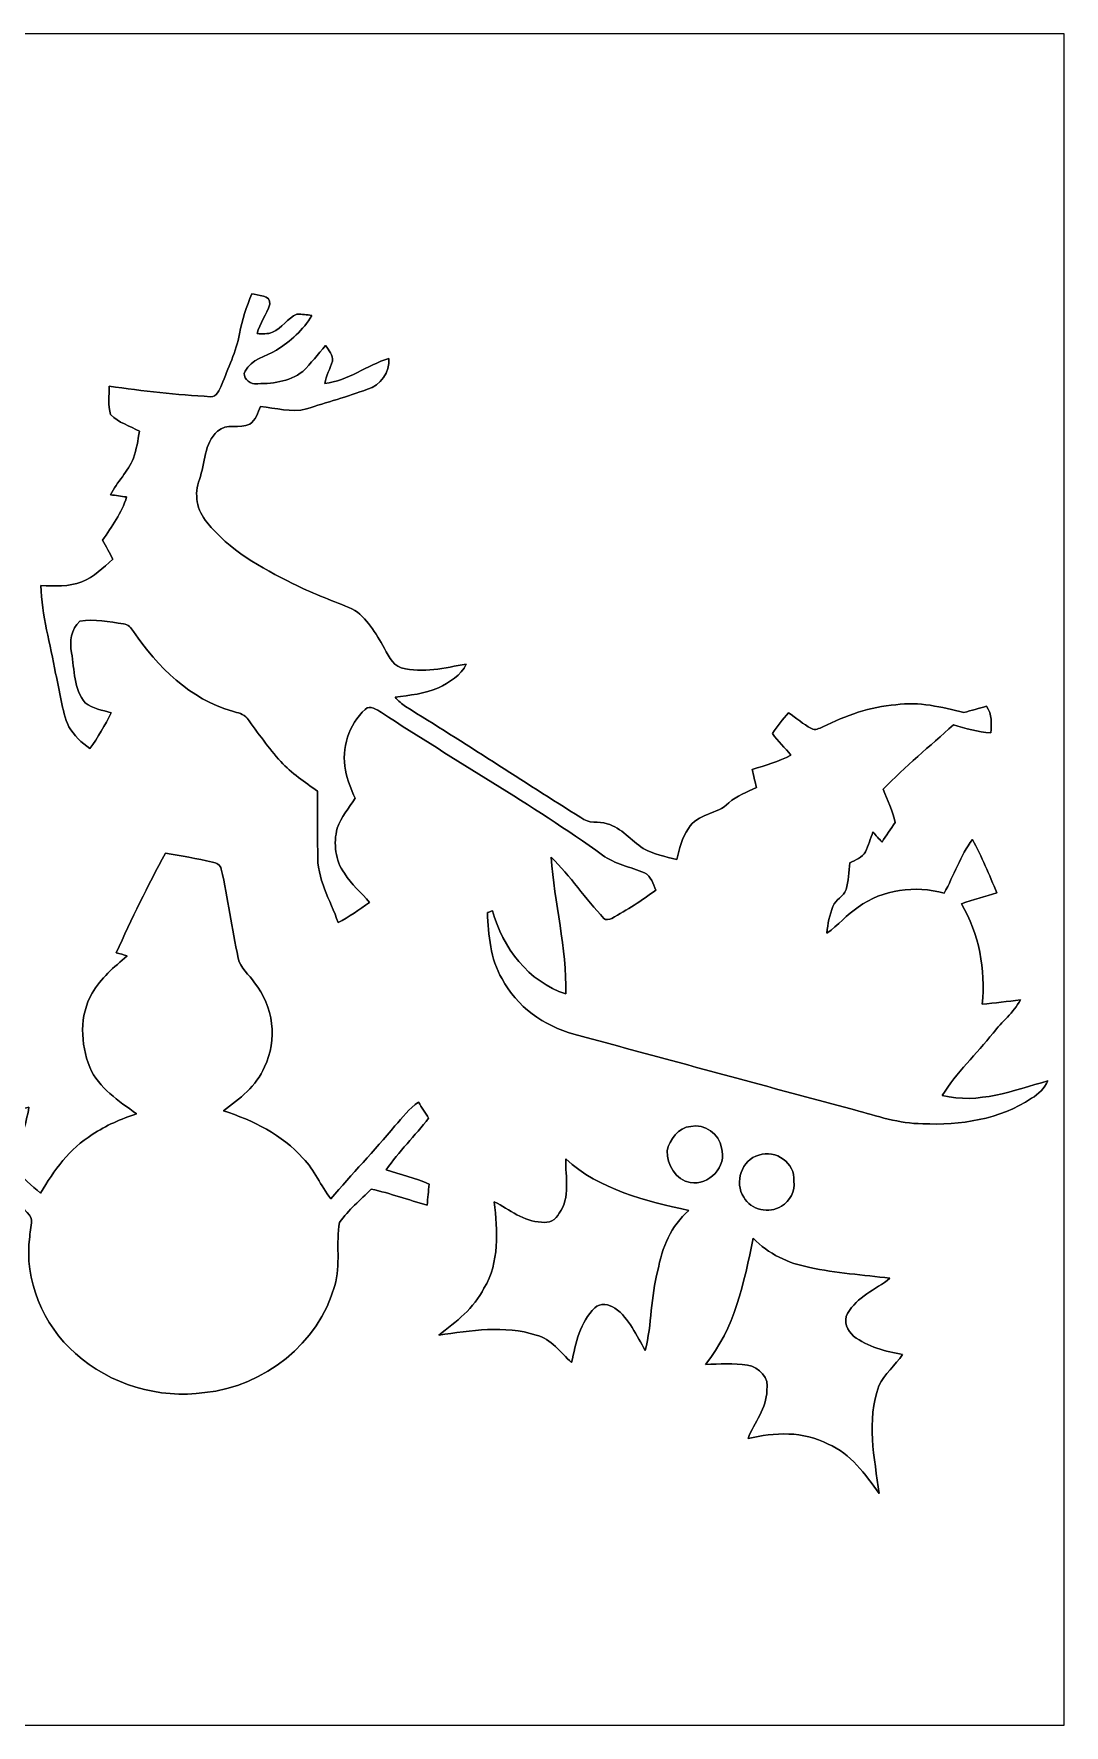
# Model space of a CAD drawing. Header units: centimetres. Extents: x -16.8 to 16.8, y -16.7 to 16.7.
# Drawn here: x -3.53 to 16.77, y -16.67 to 16.67 of the extents above; entities that cross this region are included whole.
import ezdxf

# ---------------------------------------------------------------- set-up
doc = ezdxf.new("R2010")
doc.units = ezdxf.units.CM
doc.header["$MEASUREMENT"] = 0
doc.layers.add('Layer 1', color=7, linetype='Continuous')

msp = doc.modelspace()

# ---------------------------------------------------------------- linework, layer by layer
at = {"layer": 'Layer 1', "color": 7}
for points, knots in [([(-16.77458, 16.66875), (-16.77458, 16.66875), (16.77458, 16.66875), (16.77458, 16.66875), (16.77458, 16.66875), (16.77458, 16.66875), (16.77458, -16.66875), (16.77458, -16.66875), (16.77458, -16.66875), (16.77458, -16.66875), (-16.77458, -16.66875), (-16.77458, -16.66875), (-16.77458, -16.66875), (-16.77458, -16.66875), (-16.77458, 16.66875), (-16.77458, 16.66875), (-16.77458, 16.66875), (-16.77458, 16.66875), (-16.77458, 16.66875), (-16.77458, 16.66875)], [0, 0, 0, 0, 0.16666667, 0.16666667, 0.16666667, 0.16666667, 0.33333333, 0.33333333, 0.33333333, 0.33333333, 0.5, 0.5, 0.5, 0.5, 0.66666667, 0.66666667, 0.66666667, 0.66666667, 1, 1, 1, 1]), ([(0.76694, 11.54642), (0.66181, 11.29171), (0.57221, 11.02995), (0.52493, 10.75761), (0.52493, 10.75761), (0.45826, 10.40412), (0.29669, 10.07957), (0.16969, 9.74584), (0.16969, 9.74584), (0.12559, 9.64988), (0.07796, 9.51018), (-0.0508, 9.51583), (-0.0508, 9.51583), (-0.71826, 9.55499), (-1.3843, 9.62378), (-2.04541, 9.72608), (-2.04541, 9.72608), (-2.04258, 9.54017), (-2.07786, 9.34473), (-2.01754, 9.16587), (-2.01754, 9.16587), (-1.86161, 9.00254), (-1.64077, 8.93868), (-1.44639, 8.83602), (-1.44639, 8.83602), (-1.48131, 8.65822), (-1.50495, 8.47584), (-1.56633, 8.30439), (-1.56633, 8.30439), (-1.67781, 8.04016), (-1.88877, 7.8359), (-2.02071, 7.58366), (-2.02071, 7.58366), (-1.91453, 7.5692), (-1.80834, 7.55474), (-1.70145, 7.53992), (-1.70145, 7.53992), (-1.79634, 7.22454), (-1.99637, 6.95784), (-2.17558, 6.6869), (-2.17558, 6.6869), (-2.10467, 6.56343), (-2.03553, 6.43996), (-1.97309, 6.31155), (-1.97309, 6.31155), (-2.16535, 6.14821), (-2.34668, 5.9563), (-2.58763, 5.86634), (-2.58763, 5.86634), (-2.84233, 5.76651), (-3.12385, 5.78414), (-3.39161, 5.79614), (-3.39161, 5.79614), (-3.37785, 5.20665), (-3.20358, 4.63797), (-3.10092, 4.06083), (-3.10092, 4.06083), (-3.02084, 3.70946), (-2.98238, 3.34539), (-2.84374, 3.0099), (-2.84374, 3.0099), (-2.73226, 2.84445), (-2.59362, 2.6924), (-2.42641, 2.58128), (-2.42641, 2.58128), (-2.25954, 2.79788), (-2.13184, 3.04271), (-2.00448, 3.28401), (-2.00448, 3.28401), (-2.1777, 3.34116), (-2.37243, 3.36127), (-2.51672, 3.48051), (-2.51672, 3.48051), (-2.74567, 3.75532), (-2.72944, 4.13561), (-2.78694, 4.46899), (-2.78694, 4.46899), (-2.83034, 4.6923), (-2.79718, 4.93077), (-2.62079, 5.09023), (-2.62079, 5.09023), (-2.33609, 5.14385), (-2.04399, 5.07824), (-1.76071, 5.03837), (-1.76071, 5.03837), (-1.67181, 5.03096), (-1.61466, 4.95723), (-1.56633, 4.89021), (-1.56633, 4.89021), (-1.09538, 4.19029), (-0.44556, 3.54965), (0.38629, 3.31682), (0.38629, 3.31682), (0.48154, 3.28295), (0.60607, 3.26884), (0.67169, 3.17923), (0.67169, 3.17923), (0.88935, 2.89137), (1.09185, 2.59045), (1.33597, 2.32304), (1.33597, 2.32304), (1.54658, 2.09338), (1.80728, 1.92017), (2.06199, 1.74343), (2.06199, 1.74343), (2.0634, 1.33244), (2.05423, 0.92146), (2.06587, 0.51047), (2.06587, 0.51047), (2.04047, 0.02046), (2.31422, -0.40323), (2.46733, -0.85019), (2.46733, -0.85019), (2.68429, -0.73836), (2.87902, -0.58914), (3.08328, -0.45649), (3.08328, -0.45649), (2.93053, -0.25365), (2.71921, -0.10054), (2.5908, 0.12171), (2.5908, 0.12171), (2.40489, 0.3743), (2.37419, 0.71049), (2.44722, 1.0093), (2.44722, 1.0093), (2.53083, 1.22626), (2.673, 1.41323), (2.80247, 1.60443), (2.80247, 1.60443), (2.72133, 1.78118), (2.64231, 1.96074), (2.60985, 2.15406), (2.60985, 2.15406), (2.52659, 2.58763), (2.67864, 3.04976), (2.99649, 3.35386), (2.99649, 3.35386), (3.09986, 3.45299), (3.22721, 3.34292), (3.32423, 3.29071), (3.32423, 3.29071), (4.76497, 2.33892), (6.27486, 1.49154), (7.67644, 0.48119), (7.67644, 0.48119), (7.92304, 0.3048), (8.22748, 0.24377), (8.50477, 0.133), (8.50477, 0.133), (8.63424, 0.06421), (8.67657, -0.08502), (8.72949, -0.21026), (8.72949, -0.21026), (8.44973, -0.41204), (8.16328, -0.60537), (7.85777, -0.76694), (7.85777, -0.76694), (7.81121, -0.78952), (7.74312, -0.80821), (7.70255, -0.76553), (7.70255, -0.76553), (7.33531, -0.38276), (7.04744, 0.07197), (6.66362, 0.4385), (6.66362, 0.4385), (6.73206, -0.46179), (6.97018, -1.34832), (6.9536, -2.25496), (6.9536, -2.25496), (6.21947, -2.01471), (5.70371, -1.34585), (5.50968, -0.61595), (5.50968, -0.61595), (5.47546, -0.62794), (5.44195, -0.64029), (5.40844, -0.65264), (5.40844, -0.65264), (5.43313, -1.09538), (5.45994, -1.56916), (5.69842, -1.95756), (5.69842, -1.95756), (5.98276, -2.50296), (6.52357, -2.88784), (7.11024, -3.048), (7.11024, -3.048), (8.95491, -3.54471), (10.79747, -4.04777), (12.6425, -4.54272), (12.6425, -4.54272), (13.08347, -4.66055), (13.52444, -4.81365), (13.98693, -4.81401), (13.98693, -4.81401), (14.72636, -4.84893), (15.50529, -4.7311), (16.13076, -4.31271), (16.13076, -4.31271), (16.26905, -4.23228), (16.38512, -4.11586), (16.4532, -3.96981), (16.4532, -3.96981), (15.7801, -4.15466), (15.07843, -4.43689), (14.37322, -4.25556), (14.37322, -4.25556), (14.65333, -3.80612), (15.04139, -3.43641), (15.37511, -3.02754), (15.37511, -3.02754), (15.54727, -2.80494), (15.77587, -2.62431), (15.91134, -2.37419), (15.91134, -2.37419), (15.65945, -2.40065), (15.41039, -2.43734), (15.15886, -2.45851), (15.15886, -2.45851), (15.23047, -1.77306), (15.09748, -1.07456), (14.74893, -0.47766), (14.74893, -0.47766), (14.97894, -0.39441), (15.21531, -0.33126), (15.45026, -0.26282), (15.45026, -0.26282), (15.29397, 0.08961), (15.15392, 0.45191), (14.96483, 0.78846), (14.96483, 0.78846), (14.72636, 0.46778), (14.60182, 0.07867), (14.40956, -0.26952), (14.40956, -0.26952), (13.84124, -0.11183), (13.19671, -0.19121), (12.71729, -0.5461), (12.71729, -0.5461), (12.4908, -0.69074), (12.32217, -0.90558), (12.09922, -1.05481), (12.09922, -1.05481), (12.11227, -0.87524), (12.15496, -0.69885), (12.21493, -0.52952), (12.21493, -0.52952), (12.26891, -0.39546), (12.43259, -0.34078), (12.47528, -0.20003), (12.47528, -0.20003), (12.52749, -0.02963), (12.52537, 0.15169), (12.55183, 0.32667), (12.55183, 0.32667), (12.65908, 0.38876), (12.79666, 0.42792), (12.85663, 0.54645), (12.85663, 0.54645), (12.92119, 0.67028), (12.95471, 0.80716), (13.00656, 0.93663), (13.00656, 0.93663), (13.06407, 0.86854), (13.12192, 0.80081), (13.18507, 0.73731), (13.18507, 0.73731), (13.27009, 0.86607), (13.35405, 0.99554), (13.44154, 1.12289), (13.44154, 1.12289), (13.39286, 1.35114), (13.29937, 1.56528), (13.20624, 1.77835), (13.20624, 1.77835), (13.64509, 2.22497), (14.12522, 2.62855), (14.59089, 3.04694), (14.59089, 3.04694), (14.83219, 2.97815), (15.07419, 2.90618), (15.32608, 2.88784), (15.32608, 2.88784), (15.34795, 3.06881), (15.35501, 3.26143), (15.24353, 3.4163), (15.24353, 3.4163), (15.09571, 3.37114), (14.94755, 3.33022), (14.79867, 3.29318), (14.79867, 3.29318), (14.36052, 3.39266), (13.91109, 3.51861), (13.45812, 3.44205), (13.45812, 3.44205), (12.95259, 3.40501), (12.46928, 3.23356), (12.01879, 3.00884), (12.01879, 3.00884), (11.94894, 2.97886), (11.86674, 2.93123), (11.7923, 2.97427), (11.7923, 2.97427), (11.63002, 3.0607), (11.49279, 3.18629), (11.34075, 3.28824), (11.34075, 3.28824), (11.23209, 3.15489), (11.11285, 3.02719), (11.02924, 2.87584), (11.02924, 2.87584), (11.12802, 2.71745), (11.27478, 2.59715), (11.39084, 2.45145), (11.39084, 2.45145), (11.1506, 2.32304), (10.88707, 2.24896), (10.62849, 2.16853), (10.62849, 2.16853), (10.65283, 2.04999), (10.68317, 1.93075), (10.71139, 1.81257), (10.71139, 1.81257), (10.52724, 1.71626), (10.31875, 1.6577), (10.166, 1.50989), (10.166, 1.50989), (9.93881, 1.27741), (9.54299, 1.30528), (9.36872, 1.00401), (9.36872, 1.00401), (9.2329, 0.82656), (9.19797, 0.60149), (9.14259, 0.39123), (9.14259, 0.39123), (8.91681, 0.45014), (8.68398, 0.49883), (8.47901, 0.61313), (8.47901, 0.61313), (8.23736, 0.76694), (8.05462, 1.01671), (7.77099, 1.0982), (7.77099, 1.0982), (7.59989, 1.15358), (7.40022, 1.0922), (7.25205, 1.21955), (7.25205, 1.21955), (6.09529, 1.94204), (4.95759, 2.69487), (3.79554, 3.40889), (3.79554, 3.40889), (3.71757, 3.45934), (3.6516, 3.5246), (3.58846, 3.59128), (3.58846, 3.59128), (3.87597, 3.63185), (4.17195, 3.66113), (4.44182, 3.77507), (4.44182, 3.77507), (4.65173, 3.89008), (4.89409, 4.01249), (4.99145, 4.24674), (4.99145, 4.24674), (4.57024, 4.17371), (4.13526, 4.05589), (3.71122, 4.17336), (3.71122, 4.17336), (3.51402, 4.23827), (3.44382, 4.45629), (3.34433, 4.61539), (3.34433, 4.61539), (3.17218, 4.89903), (3.00037, 5.22499), (2.67864, 5.36152), (2.67864, 5.36152), (2.30611, 5.51356), (1.92581, 5.64938), (1.56916, 5.83671), (1.56916, 5.83671), (0.94897, 6.14151), (0.31821, 6.49252), (-0.11889, 7.04144), (-0.11889, 7.04144), (-0.31785, 7.27146), (-0.37677, 7.6013), (-0.26776, 7.88529), (-0.26776, 7.88529), (-0.15593, 8.20279), (-0.17921, 8.5979), (0.09102, 8.83567), (0.09102, 8.83567), (0.26317, 9.00465), (0.52599, 8.8713), (0.72496, 8.97749), (0.72496, 8.97749), (0.84561, 9.05192), (0.88053, 9.20397), (0.93733, 9.32321), (0.93733, 9.32321), (1.23649, 9.29746), (1.5427, 9.19445), (1.8415, 9.27594), (1.8415, 9.27594), (2.24226, 9.40329), (2.64724, 9.51865), (3.04306, 9.66152), (3.04306, 9.66152), (3.30024, 9.73984), (3.48862, 10.00054), (3.46675, 10.27077), (3.46675, 10.27077), (3.03177, 10.13813), (2.66453, 9.82839), (2.20239, 9.77582), (2.20239, 9.77582), (2.23097, 9.93069), (2.30928, 10.06969), (2.3555, 10.21891), (2.3555, 10.21891), (2.36573, 10.33674), (2.28106, 10.4327), (2.21932, 10.52407), (2.21932, 10.52407), (2.06728, 10.35544), (1.93216, 10.17199), (1.76812, 10.01501), (1.76812, 10.01501), (1.50601, 9.80052), (1.14547, 9.77159), (0.82056, 9.77194), (0.82056, 9.77194), (0.70097, 9.77724), (0.57185, 9.89789), (0.63147, 10.02242), (0.63147, 10.02242), (0.75918, 10.25137), (1.03752, 10.31028), (1.24848, 10.4327), (1.24848, 10.4327), (1.52329, 10.60979), (1.78153, 10.82993), (1.94733, 11.11603), (1.94733, 11.11603), (1.85138, 11.13226), (1.75154, 11.14284), (1.65523, 11.14354), (1.65523, 11.14354), (1.46756, 11.06699), (1.35996, 10.86979), (1.1751, 10.78618), (1.1751, 10.78618), (1.07915, 10.74455), (0.97226, 10.75796), (0.87101, 10.75902), (0.87101, 10.75902), (0.92004, 10.9661), (1.05833, 11.13649), (1.11972, 11.33757), (1.11972, 11.33757), (1.14794, 11.52525), (0.87418, 11.51008), (0.76694, 11.54642), (0.76694, 11.54642), (0.76694, 11.54642), (0.76694, 11.54642), (0.76694, 11.54642)], [0, 0, 0, 0, 0.00854701, 0.00854701, 0.00854701, 0.00854701, 0.01709402, 0.01709402, 0.01709402, 0.01709402, 0.02564103, 0.02564103, 0.02564103, 0.02564103, 0.03418803, 0.03418803, 0.03418803, 0.03418803, 0.04273504, 0.04273504, 0.04273504, 0.04273504, 0.05128205, 0.05128205, 0.05128205, 0.05128205, 0.05982906, 0.05982906, 0.05982906, 0.05982906, 0.06837607, 0.06837607, 0.06837607, 0.06837607, 0.07692308, 0.07692308, 0.07692308, 0.07692308, 0.08547009, 0.08547009, 0.08547009, 0.08547009, 0.09401709, 0.09401709, 0.09401709, 0.09401709, 0.1025641, 0.1025641, 0.1025641, 0.1025641, 0.11111111, 0.11111111, 0.11111111, 0.11111111, 0.11965812, 0.11965812, 0.11965812, 0.11965812, 0.12820513, 0.12820513, 0.12820513, 0.12820513, 0.13675214, 0.13675214, 0.13675214, 0.13675214, 0.14529915, 0.14529915, 0.14529915, 0.14529915, 0.15384615, 0.15384615, 0.15384615, 0.15384615, 0.16239316, 0.16239316, 0.16239316, 0.16239316, 0.17094017, 0.17094017, 0.17094017, 0.17094017, 0.17948718, 0.17948718, 0.17948718, 0.17948718, 0.18803419, 0.18803419, 0.18803419, 0.18803419, 0.1965812, 0.1965812, 0.1965812, 0.1965812, 0.20512821, 0.20512821, 0.20512821, 0.20512821, 0.21367521, 0.21367521, 0.21367521, 0.21367521, 0.22222222, 0.22222222, 0.22222222, 0.22222222, 0.23076923, 0.23076923, 0.23076923, 0.23076923, 0.23931624, 0.23931624, 0.23931624, 0.23931624, 0.24786325, 0.24786325, 0.24786325, 0.24786325, 0.25641026, 0.25641026, 0.25641026, 0.25641026, 0.26495726, 0.26495726, 0.26495726, 0.26495726, 0.27350427, 0.27350427, 0.27350427, 0.27350427, 0.28205128, 0.28205128, 0.28205128, 0.28205128, 0.29059829, 0.29059829, 0.29059829, 0.29059829, 0.2991453, 0.2991453, 0.2991453, 0.2991453, 0.30769231, 0.30769231, 0.30769231, 0.30769231, 0.31623932, 0.31623932, 0.31623932, 0.31623932, 0.32478632, 0.32478632, 0.32478632, 0.32478632, 0.33333333, 0.33333333, 0.33333333, 0.33333333, 0.34188034, 0.34188034, 0.34188034, 0.34188034, 0.35042735, 0.35042735, 0.35042735, 0.35042735, 0.35897436, 0.35897436, 0.35897436, 0.35897436, 0.36752137, 0.36752137, 0.36752137, 0.36752137, 0.37606838, 0.37606838, 0.37606838, 0.37606838, 0.38461538, 0.38461538, 0.38461538, 0.38461538, 0.39316239, 0.39316239, 0.39316239, 0.39316239, 0.4017094, 0.4017094, 0.4017094, 0.4017094, 0.41025641, 0.41025641, 0.41025641, 0.41025641, 0.41880342, 0.41880342, 0.41880342, 0.41880342, 0.42735043, 0.42735043, 0.42735043, 0.42735043, 0.43589744, 0.43589744, 0.43589744, 0.43589744, 0.44444444, 0.44444444, 0.44444444, 0.44444444, 0.45299145, 0.45299145, 0.45299145, 0.45299145, 0.46153846, 0.46153846, 0.46153846, 0.46153846, 0.47008547, 0.47008547, 0.47008547, 0.47008547, 0.47863248, 0.47863248, 0.47863248, 0.47863248, 0.48717949, 0.48717949, 0.48717949, 0.48717949, 0.4957265, 0.4957265, 0.4957265, 0.4957265, 0.5042735, 0.5042735, 0.5042735, 0.5042735, 0.51282051, 0.51282051, 0.51282051, 0.51282051, 0.52136752, 0.52136752, 0.52136752, 0.52136752, 0.52991453, 0.52991453, 0.52991453, 0.52991453, 0.53846154, 0.53846154, 0.53846154, 0.53846154, 0.54700855, 0.54700855, 0.54700855, 0.54700855, 0.55555556, 0.55555556, 0.55555556, 0.55555556, 0.56410256, 0.56410256, 0.56410256, 0.56410256, 0.57264957, 0.57264957, 0.57264957, 0.57264957, 0.58119658, 0.58119658, 0.58119658, 0.58119658, 0.58974359, 0.58974359, 0.58974359, 0.58974359, 0.5982906, 0.5982906, 0.5982906, 0.5982906, 0.60683761, 0.60683761, 0.60683761, 0.60683761, 0.61538462, 0.61538462, 0.61538462, 0.61538462, 0.62393162, 0.62393162, 0.62393162, 0.62393162, 0.63247863, 0.63247863, 0.63247863, 0.63247863, 0.64102564, 0.64102564, 0.64102564, 0.64102564, 0.64957265, 0.64957265, 0.64957265, 0.64957265, 0.65811966, 0.65811966, 0.65811966, 0.65811966, 0.66666667, 0.66666667, 0.66666667, 0.66666667, 0.67521368, 0.67521368, 0.67521368, 0.67521368, 0.68376068, 0.68376068, 0.68376068, 0.68376068, 0.69230769, 0.69230769, 0.69230769, 0.69230769, 0.7008547, 0.7008547, 0.7008547, 0.7008547, 0.70940171, 0.70940171, 0.70940171, 0.70940171, 0.71794872, 0.71794872, 0.71794872, 0.71794872, 0.72649573, 0.72649573, 0.72649573, 0.72649573, 0.73504274, 0.73504274, 0.73504274, 0.73504274, 0.74358974, 0.74358974, 0.74358974, 0.74358974, 0.75213675, 0.75213675, 0.75213675, 0.75213675, 0.76068376, 0.76068376, 0.76068376, 0.76068376, 0.76923077, 0.76923077, 0.76923077, 0.76923077, 0.77777778, 0.77777778, 0.77777778, 0.77777778, 0.78632479, 0.78632479, 0.78632479, 0.78632479, 0.79487179, 0.79487179, 0.79487179, 0.79487179, 0.8034188, 0.8034188, 0.8034188, 0.8034188, 0.81196581, 0.81196581, 0.81196581, 0.81196581, 0.82051282, 0.82051282, 0.82051282, 0.82051282, 0.82905983, 0.82905983, 0.82905983, 0.82905983, 0.83760684, 0.83760684, 0.83760684, 0.83760684, 0.84615385, 0.84615385, 0.84615385, 0.84615385, 0.85470085, 0.85470085, 0.85470085, 0.85470085, 0.86324786, 0.86324786, 0.86324786, 0.86324786, 0.87179487, 0.87179487, 0.87179487, 0.87179487, 0.88034188, 0.88034188, 0.88034188, 0.88034188, 0.88888889, 0.88888889, 0.88888889, 0.88888889, 0.8974359, 0.8974359, 0.8974359, 0.8974359, 0.90598291, 0.90598291, 0.90598291, 0.90598291, 0.91452991, 0.91452991, 0.91452991, 0.91452991, 0.92307692, 0.92307692, 0.92307692, 0.92307692, 0.93162393, 0.93162393, 0.93162393, 0.93162393, 0.94017094, 0.94017094, 0.94017094, 0.94017094, 0.94871795, 0.94871795, 0.94871795, 0.94871795, 0.95726496, 0.95726496, 0.95726496, 0.95726496, 0.96581197, 0.96581197, 0.96581197, 0.96581197, 0.97435897, 0.97435897, 0.97435897, 0.97435897, 0.98290598, 0.98290598, 0.98290598, 0.98290598, 1, 1, 1, 1]), ([(-0.93804, 0.51964), (-1.28446, -0.12171), (-1.60655, -0.77893), (-1.90535, -1.44392), (-1.90535, -1.44392), (-1.8348, -1.46403), (-1.76389, -1.48484), (-1.69369, -1.50707), (-1.69369, -1.50707), (-1.94522, -1.72826), (-2.21721, -1.94098), (-2.37949, -2.2419), (-2.37949, -2.2419), (-2.63843, -2.68111), (-2.61056, -3.23638), (-2.42923, -3.69888), (-2.42923, -3.69888), (-2.24755, -4.11621), (-1.8609, -4.36492), (-1.5053, -4.61716), (-1.5053, -4.61716), (-1.81116, -4.72228), (-2.11279, -4.84364), (-2.38054, -5.0292), (-2.38054, -5.0292), (-2.8261, -5.3026), (-3.13866, -5.73511), (-3.39619, -6.17996), (-3.39619, -6.17996), (-3.58069, -6.03885), (-3.75356, -5.87904), (-3.89431, -5.69419), (-3.89431, -5.69419), (-3.93806, -5.64515), (-3.91019, -5.57777), (-3.90031, -5.52203), (-3.90031, -5.52203), (-3.80753, -5.17737), (-3.68653, -4.83905), (-3.62691, -4.48592), (-3.62691, -4.48592), (-3.74791, -4.5466), (-3.9818, -4.4256), (-4.05306, -4.5847), (-4.05306, -4.5847), (-4.16278, -4.83341), (-4.20441, -5.10611), (-4.29154, -5.36328), (-4.29154, -5.36328), (-4.63338, -5.08847), (-4.94136, -4.77555), (-5.28073, -4.49792), (-5.28073, -4.49792), (-5.38339, -4.56389), (-5.4864, -4.62844), (-5.588, -4.69583), (-5.588, -4.69583), (-5.4804, -4.85846), (-5.33506, -4.99004), (-5.19324, -5.12233), (-5.19324, -5.12233), (-4.77626, -5.50474), (-4.3628, -5.89068), (-3.95358, -6.28156), (-3.95358, -6.28156), (-3.82411, -6.4068), (-3.67594, -6.51969), (-3.5814, -6.67526), (-3.5814, -6.67526), (-3.55988, -6.79591), (-3.60856, -6.91833), (-3.60998, -7.03933), (-3.60998, -7.03933), (-3.72957, -7.89623), (-3.35174, -8.77711), (-2.71039, -9.34297), (-2.71039, -9.34297), (-2.02741, -9.95539), (-1.06574, -10.24361), (-0.15804, -10.11379), (-0.15804, -10.11379), (1.00259, -9.9889), (2.09091, -9.14647), (2.39818, -8.00347), (2.39818, -8.00347), (2.52448, -7.59777), (2.41476, -7.16668), (2.49555, -6.75852), (2.49555, -6.75852), (2.67123, -6.51298), (2.9023, -6.31119), (3.11997, -6.10306), (3.11997, -6.10306), (3.49356, -6.1849), (3.85269, -6.31719), (4.22099, -6.41914), (4.22099, -6.41914), (4.23369, -6.28086), (4.24639, -6.14292), (4.25944, -6.00534), (4.25944, -6.00534), (3.98709, -5.88257), (3.69323, -5.81942), (3.41136, -5.72382), (3.41136, -5.72382), (3.66642, -5.36434), (3.97933, -5.04966), (4.25027, -4.70253), (4.25027, -4.70253), (4.18324, -4.59705), (4.1148, -4.49086), (4.04848, -4.38714), (4.04848, -4.38714), (3.86927, -4.51661), (3.73133, -4.69194), (3.58634, -4.85669), (3.58634, -4.85669), (3.17606, -5.34423), (2.73967, -5.80919), (2.32304, -6.29144), (2.32304, -6.29144), (2.11914, -6.0392), (2.00801, -5.72347), (1.772, -5.49522), (1.772, -5.49522), (1.36066, -5.02497), (0.7874, -4.75227), (0.20673, -4.55683), (0.20673, -4.55683), (0.52599, -4.32541), (0.85725, -4.06859), (1.01424, -3.69394), (1.01424, -3.69394), (1.27847, -3.16548), (1.19274, -2.49132), (0.8188, -2.03694), (0.8188, -2.03694), (0.71155, -1.87537), (0.54222, -1.74484), (0.49671, -1.54905), (0.49671, -1.54905), (0.37077, -0.96732), (0.29739, -0.375), (0.16369, 0.20496), (0.16369, 0.20496), (0.14676, 0.28822), (0.06456, 0.32773), (-0.01023, 0.34396), (-0.01023, 0.34396), (-0.31679, 0.41734), (-0.62865, 0.46284), (-0.93804, 0.51964), (-0.93804, 0.51964), (-0.93804, 0.51964), (-0.93804, 0.51964), (-0.93804, 0.51964)], [0, 0, 0, 0, 0.025, 0.025, 0.025, 0.025, 0.05, 0.05, 0.05, 0.05, 0.075, 0.075, 0.075, 0.075, 0.1, 0.1, 0.1, 0.1, 0.125, 0.125, 0.125, 0.125, 0.15, 0.15, 0.15, 0.15, 0.175, 0.175, 0.175, 0.175, 0.2, 0.2, 0.2, 0.2, 0.225, 0.225, 0.225, 0.225, 0.25, 0.25, 0.25, 0.25, 0.275, 0.275, 0.275, 0.275, 0.3, 0.3, 0.3, 0.3, 0.325, 0.325, 0.325, 0.325, 0.35, 0.35, 0.35, 0.35, 0.375, 0.375, 0.375, 0.375, 0.4, 0.4, 0.4, 0.4, 0.425, 0.425, 0.425, 0.425, 0.45, 0.45, 0.45, 0.45, 0.475, 0.475, 0.475, 0.475, 0.5, 0.5, 0.5, 0.5, 0.525, 0.525, 0.525, 0.525, 0.55, 0.55, 0.55, 0.55, 0.575, 0.575, 0.575, 0.575, 0.6, 0.6, 0.6, 0.6, 0.625, 0.625, 0.625, 0.625, 0.65, 0.65, 0.65, 0.65, 0.675, 0.675, 0.675, 0.675, 0.7, 0.7, 0.7, 0.7, 0.725, 0.725, 0.725, 0.725, 0.75, 0.75, 0.75, 0.75, 0.775, 0.775, 0.775, 0.775, 0.8, 0.8, 0.8, 0.8, 0.825, 0.825, 0.825, 0.825, 0.85, 0.85, 0.85, 0.85, 0.875, 0.875, 0.875, 0.875, 0.9, 0.9, 0.9, 0.9, 0.925, 0.925, 0.925, 0.925, 0.95, 0.95, 0.95, 0.95, 1, 1, 1, 1]), ([(9.4167, -4.86728), (9.16869, -4.88597), (8.99866, -5.1241), (8.9475, -5.34952), (8.9475, -5.34952), (8.94362, -5.61904), (9.12142, -5.92631), (9.40576, -5.97288), (9.40576, -5.97288), (9.77512, -6.0392), (10.13777, -5.6515), (10.02101, -5.28884), (10.02101, -5.28884), (9.97761, -5.02144), (9.68834, -4.80413), (9.4167, -4.86728), (9.4167, -4.86728), (9.4167, -4.86728), (9.4167, -4.86728), (9.4167, -4.86728)], [0, 0, 0, 0, 0.16666667, 0.16666667, 0.16666667, 0.16666667, 0.33333333, 0.33333333, 0.33333333, 0.33333333, 0.5, 0.5, 0.5, 0.5, 0.66666667, 0.66666667, 0.66666667, 0.66666667, 1, 1, 1, 1]), ([(10.75725, -5.43137), (10.41717, -5.51886), (10.27007, -5.97641), (10.46057, -6.26181), (10.46057, -6.26181), (10.59991, -6.51087), (10.96292, -6.59659), (11.20069, -6.43749), (11.20069, -6.43749), (11.36791, -6.34189), (11.47939, -6.13833), (11.4487, -5.94536), (11.4487, -5.94536), (11.48151, -5.59259), (11.08675, -5.3146), (10.75725, -5.43137), (10.75725, -5.43137), (10.75725, -5.43137), (10.75725, -5.43137), (10.75725, -5.43137)], [0, 0, 0, 0, 0.16666667, 0.16666667, 0.16666667, 0.16666667, 0.33333333, 0.33333333, 0.33333333, 0.33333333, 0.5, 0.5, 0.5, 0.5, 0.66666667, 0.66666667, 0.66666667, 0.66666667, 1, 1, 1, 1]), ([(6.95184, -5.50898), (6.94514, -5.86423), (7.04779, -6.26992), (6.82343, -6.57789), (6.82343, -6.57789), (6.76451, -6.70948), (6.6167, -6.78498), (6.47418, -6.75217), (6.47418, -6.75217), (6.12105, -6.75146), (5.84729, -6.49676), (5.5439, -6.35423), (5.5439, -6.35423), (5.60282, -6.9275), (5.65221, -7.54274), (5.34035, -8.05815), (5.34035, -8.05815), (5.14421, -8.45079), (4.79072, -8.71926), (4.45029, -8.97855), (4.45029, -8.97855), (5.08353, -8.89564), (5.74287, -8.77711), (6.36658, -8.98066), (6.36658, -8.98066), (6.66644, -9.05439), (6.85377, -9.32286), (7.06861, -9.52218), (7.06861, -9.52218), (7.14834, -9.13871), (7.23265, -8.72596), (7.52369, -8.44056), (7.52369, -8.44056), (7.63094, -8.33931), (7.80556, -8.37283), (7.91951, -8.44867), (7.91951, -8.44867), (8.20984, -8.65258), (8.34214, -8.99019), (8.52029, -9.28299), (8.52029, -9.28299), (8.64976, -8.76688), (8.62365, -8.2229), (8.76794, -7.70819), (8.76794, -7.70819), (8.8459, -7.26193), (9.02758, -6.82378), (9.37754, -6.52216), (9.37754, -6.52216), (8.5217, -6.33836), (7.61788, -6.1147), (6.95184, -5.50898), (6.95184, -5.50898), (6.95184, -5.50898), (6.95184, -5.50898), (6.95184, -5.50898)], [0, 0, 0, 0, 0.06666667, 0.06666667, 0.06666667, 0.06666667, 0.13333333, 0.13333333, 0.13333333, 0.13333333, 0.2, 0.2, 0.2, 0.2, 0.26666667, 0.26666667, 0.26666667, 0.26666667, 0.33333333, 0.33333333, 0.33333333, 0.33333333, 0.4, 0.4, 0.4, 0.4, 0.46666667, 0.46666667, 0.46666667, 0.46666667, 0.53333333, 0.53333333, 0.53333333, 0.53333333, 0.6, 0.6, 0.6, 0.6, 0.66666667, 0.66666667, 0.66666667, 0.66666667, 0.73333333, 0.73333333, 0.73333333, 0.73333333, 0.8, 0.8, 0.8, 0.8, 0.86666667, 0.86666667, 0.86666667, 0.86666667, 1, 1, 1, 1]), ([(10.64472, -7.06931), (10.46797, -7.93926), (10.28136, -8.85084), (9.70739, -9.55887), (9.70739, -9.55887), (9.98291, -9.54687), (10.26054, -9.53311), (10.535, -9.57263), (10.535, -9.57263), (10.76219, -9.61037), (10.97351, -9.8238), (10.91459, -10.07039), (10.91459, -10.07039), (10.91424, -10.42564), (10.668, -10.70116), (10.54453, -11.0169), (10.54453, -11.0169), (11.06523, -10.89766), (11.63496, -10.86697), (12.12039, -11.12767), (12.12039, -11.12767), (12.57124, -11.31394), (12.85099, -11.72563), (13.13109, -12.10169), (13.13109, -12.10169), (13.03302, -11.40284), (12.87462, -10.66553), (13.12369, -9.98008), (13.12369, -9.98008), (13.23375, -9.74266), (13.44718, -9.57509), (13.59112, -9.3599), (13.59112, -9.3599), (13.25069, -9.30592), (12.90391, -9.21138), (12.62521, -9.00042), (12.62521, -9.00042), (12.5028, -8.89388), (12.42236, -8.71079), (12.50456, -8.5538), (12.50456, -8.5538), (12.69189, -8.22466), (13.05631, -8.08602), (13.34064, -7.86059), (13.34064, -7.86059), (12.81324, -7.79039), (12.27949, -7.76287), (11.75949, -7.6454), (11.75949, -7.6454), (11.33792, -7.5692), (10.94387, -7.38046), (10.64472, -7.06931), (10.64472, -7.06931), (10.64472, -7.06931), (10.64472, -7.06931), (10.64472, -7.06931)], [0, 0, 0, 0, 0.06666667, 0.06666667, 0.06666667, 0.06666667, 0.13333333, 0.13333333, 0.13333333, 0.13333333, 0.2, 0.2, 0.2, 0.2, 0.26666667, 0.26666667, 0.26666667, 0.26666667, 0.33333333, 0.33333333, 0.33333333, 0.33333333, 0.4, 0.4, 0.4, 0.4, 0.46666667, 0.46666667, 0.46666667, 0.46666667, 0.53333333, 0.53333333, 0.53333333, 0.53333333, 0.6, 0.6, 0.6, 0.6, 0.66666667, 0.66666667, 0.66666667, 0.66666667, 0.73333333, 0.73333333, 0.73333333, 0.73333333, 0.8, 0.8, 0.8, 0.8, 0.86666667, 0.86666667, 0.86666667, 0.86666667, 1, 1, 1, 1])]:
    msp.add_open_spline(points, degree=3, knots=knots, dxfattribs=at)
at = {"layer": 'Layer 1', "color": 251}
for points, knots in [([(0.76694, 11.54642), (0.87418, 11.51008), (1.14794, 11.52525), (1.11972, 11.33757), (1.11972, 11.33757), (1.05833, 11.13649), (0.92004, 10.9661), (0.87101, 10.75902), (0.87101, 10.75902), (0.97226, 10.75796), (1.07915, 10.74455), (1.1751, 10.78618), (1.1751, 10.78618), (1.35996, 10.86979), (1.46756, 11.06699), (1.65523, 11.14354), (1.65523, 11.14354), (1.75154, 11.14284), (1.85138, 11.13226), (1.94733, 11.11603), (1.94733, 11.11603), (1.78153, 10.82993), (1.52329, 10.60979), (1.24848, 10.4327), (1.24848, 10.4327), (1.03752, 10.31028), (0.75918, 10.25137), (0.63147, 10.02242), (0.63147, 10.02242), (0.57185, 9.89789), (0.70097, 9.77724), (0.82056, 9.77194), (0.82056, 9.77194), (1.14547, 9.77159), (1.50601, 9.80052), (1.76812, 10.01501), (1.76812, 10.01501), (1.93216, 10.17199), (2.06728, 10.35544), (2.21932, 10.52407), (2.21932, 10.52407), (2.28106, 10.4327), (2.36573, 10.33674), (2.3555, 10.21891), (2.3555, 10.21891), (2.30928, 10.06969), (2.23097, 9.93069), (2.20239, 9.77582), (2.20239, 9.77582), (2.66453, 9.82839), (3.03177, 10.13813), (3.46675, 10.27077), (3.46675, 10.27077), (3.48862, 10.00054), (3.30024, 9.73984), (3.04306, 9.66152), (3.04306, 9.66152), (2.64724, 9.51865), (2.24226, 9.40329), (1.8415, 9.27594), (1.8415, 9.27594), (1.5427, 9.19445), (1.23649, 9.29746), (0.93733, 9.32321), (0.93733, 9.32321), (0.88053, 9.20397), (0.84561, 9.05192), (0.72496, 8.97749), (0.72496, 8.97749), (0.52599, 8.8713), (0.26317, 9.00465), (0.09102, 8.83567), (0.09102, 8.83567), (-0.17921, 8.5979), (-0.15593, 8.20279), (-0.26776, 7.88529), (-0.26776, 7.88529), (-0.37677, 7.6013), (-0.31785, 7.27146), (-0.11889, 7.04144), (-0.11889, 7.04144), (0.31821, 6.49252), (0.94897, 6.14151), (1.56916, 5.83671), (1.56916, 5.83671), (1.92581, 5.64938), (2.30611, 5.51356), (2.67864, 5.36152), (2.67864, 5.36152), (3.00037, 5.22499), (3.17218, 4.89903), (3.34433, 4.61539), (3.34433, 4.61539), (3.44382, 4.45629), (3.51402, 4.23827), (3.71122, 4.17336), (3.71122, 4.17336), (4.13526, 4.05589), (4.57024, 4.17371), (4.99145, 4.24674), (4.99145, 4.24674), (4.89409, 4.01249), (4.65173, 3.89008), (4.44182, 3.77507), (4.44182, 3.77507), (4.17195, 3.66113), (3.87597, 3.63185), (3.58846, 3.59128), (3.58846, 3.59128), (3.6516, 3.5246), (3.71757, 3.45934), (3.79554, 3.40889), (3.79554, 3.40889), (4.95759, 2.69487), (6.09529, 1.94204), (7.25205, 1.21955), (7.25205, 1.21955), (7.40022, 1.0922), (7.59989, 1.15358), (7.77099, 1.0982), (7.77099, 1.0982), (8.05462, 1.01671), (8.23736, 0.76694), (8.47901, 0.61313), (8.47901, 0.61313), (8.68398, 0.49883), (8.91681, 0.45014), (9.14259, 0.39123), (9.14259, 0.39123), (9.19797, 0.60149), (9.2329, 0.82656), (9.36872, 1.00401), (9.36872, 1.00401), (9.54299, 1.30528), (9.93881, 1.27741), (10.166, 1.50989), (10.166, 1.50989), (10.31875, 1.6577), (10.52724, 1.71626), (10.71139, 1.81257), (10.71139, 1.81257), (10.68317, 1.93075), (10.65283, 2.04999), (10.62849, 2.16853), (10.62849, 2.16853), (10.88707, 2.24896), (11.1506, 2.32304), (11.39084, 2.45145), (11.39084, 2.45145), (11.27478, 2.59715), (11.12802, 2.71745), (11.02924, 2.87584), (11.02924, 2.87584), (11.11285, 3.02719), (11.23209, 3.15489), (11.34075, 3.28824), (11.34075, 3.28824), (11.49279, 3.18629), (11.63002, 3.0607), (11.7923, 2.97427), (11.7923, 2.97427), (11.86674, 2.93123), (11.94894, 2.97886), (12.01879, 3.00884), (12.01879, 3.00884), (12.46928, 3.23356), (12.95259, 3.40501), (13.45812, 3.44205), (13.45812, 3.44205), (13.91109, 3.51861), (14.36052, 3.39266), (14.79867, 3.29318), (14.79867, 3.29318), (14.94755, 3.33022), (15.09571, 3.37114), (15.24353, 3.4163), (15.24353, 3.4163), (15.35501, 3.26143), (15.34795, 3.06881), (15.32608, 2.88784), (15.32608, 2.88784), (15.07419, 2.90618), (14.83219, 2.97815), (14.59089, 3.04694), (14.59089, 3.04694), (14.12522, 2.62855), (13.64509, 2.22497), (13.20624, 1.77835), (13.20624, 1.77835), (13.29937, 1.56528), (13.39286, 1.35114), (13.44154, 1.12289), (13.44154, 1.12289), (13.35405, 0.99554), (13.27009, 0.86607), (13.18507, 0.73731), (13.18507, 0.73731), (13.12192, 0.80081), (13.06407, 0.86854), (13.00656, 0.93663), (13.00656, 0.93663), (12.95471, 0.80716), (12.92119, 0.67028), (12.85663, 0.54645), (12.85663, 0.54645), (12.79666, 0.42792), (12.65908, 0.38876), (12.55183, 0.32667), (12.55183, 0.32667), (12.52537, 0.15169), (12.52749, -0.02963), (12.47528, -0.20003), (12.47528, -0.20003), (12.43259, -0.34078), (12.26891, -0.39546), (12.21493, -0.52952), (12.21493, -0.52952), (12.15496, -0.69885), (12.11227, -0.87524), (12.09922, -1.05481), (12.09922, -1.05481), (12.32217, -0.90558), (12.4908, -0.69074), (12.71729, -0.5461), (12.71729, -0.5461), (13.19671, -0.19121), (13.84124, -0.11183), (14.40956, -0.26952), (14.40956, -0.26952), (14.60182, 0.07867), (14.72636, 0.46778), (14.96483, 0.78846), (14.96483, 0.78846), (15.15392, 0.45191), (15.29397, 0.08961), (15.45026, -0.26282), (15.45026, -0.26282), (15.21531, -0.33126), (14.97894, -0.39441), (14.74893, -0.47766), (14.74893, -0.47766), (15.09748, -1.07456), (15.23047, -1.77306), (15.15886, -2.45851), (15.15886, -2.45851), (15.41039, -2.43734), (15.65945, -2.40065), (15.91134, -2.37419), (15.91134, -2.37419), (15.77587, -2.62431), (15.54727, -2.80494), (15.37511, -3.02754), (15.37511, -3.02754), (15.04139, -3.43641), (14.65333, -3.80612), (14.37322, -4.25556), (14.37322, -4.25556), (15.07843, -4.43689), (15.7801, -4.15466), (16.4532, -3.96981), (16.4532, -3.96981), (16.38512, -4.11586), (16.26905, -4.23228), (16.13076, -4.31271), (16.13076, -4.31271), (15.50529, -4.7311), (14.72636, -4.84893), (13.98693, -4.81401), (13.98693, -4.81401), (13.52444, -4.81365), (13.08347, -4.66055), (12.6425, -4.54272), (12.6425, -4.54272), (10.79747, -4.04777), (8.95491, -3.54471), (7.11024, -3.048), (7.11024, -3.048), (6.52357, -2.88784), (5.98276, -2.50296), (5.69842, -1.95756), (5.69842, -1.95756), (5.45994, -1.56916), (5.43313, -1.09538), (5.40844, -0.65264), (5.40844, -0.65264), (5.44195, -0.64029), (5.47546, -0.62794), (5.50968, -0.61595), (5.50968, -0.61595), (5.70371, -1.34585), (6.21947, -2.01471), (6.9536, -2.25496), (6.9536, -2.25496), (6.97018, -1.34832), (6.73206, -0.46179), (6.66362, 0.4385), (6.66362, 0.4385), (7.04744, 0.07197), (7.33531, -0.38276), (7.70255, -0.76553), (7.70255, -0.76553), (7.74312, -0.80821), (7.81121, -0.78952), (7.85777, -0.76694), (7.85777, -0.76694), (8.16328, -0.60537), (8.44973, -0.41204), (8.72949, -0.21026), (8.72949, -0.21026), (8.67657, -0.08502), (8.63424, 0.06421), (8.50477, 0.133), (8.50477, 0.133), (8.22748, 0.24377), (7.92304, 0.3048), (7.67644, 0.48119), (7.67644, 0.48119), (6.27486, 1.49154), (4.76497, 2.33892), (3.32423, 3.29071), (3.32423, 3.29071), (3.22721, 3.34292), (3.09986, 3.45299), (2.99649, 3.35386), (2.99649, 3.35386), (2.67864, 3.04976), (2.52659, 2.58763), (2.60985, 2.15406), (2.60985, 2.15406), (2.64231, 1.96074), (2.72133, 1.78118), (2.80247, 1.60443), (2.80247, 1.60443), (2.673, 1.41323), (2.53083, 1.22626), (2.44722, 1.0093), (2.44722, 1.0093), (2.37419, 0.71049), (2.40489, 0.3743), (2.5908, 0.12171), (2.5908, 0.12171), (2.71921, -0.10054), (2.93053, -0.25365), (3.08328, -0.45649), (3.08328, -0.45649), (2.87902, -0.58914), (2.68429, -0.73836), (2.46733, -0.85019), (2.46733, -0.85019), (2.31422, -0.40323), (2.04047, 0.02046), (2.06587, 0.51047), (2.06587, 0.51047), (2.05423, 0.92146), (2.0634, 1.33244), (2.06199, 1.74343), (2.06199, 1.74343), (1.80728, 1.92017), (1.54658, 2.09338), (1.33597, 2.32304), (1.33597, 2.32304), (1.09185, 2.59045), (0.88935, 2.89137), (0.67169, 3.17923), (0.67169, 3.17923), (0.60607, 3.26884), (0.48154, 3.28295), (0.38629, 3.31682), (0.38629, 3.31682), (-0.44556, 3.54965), (-1.09538, 4.19029), (-1.56633, 4.89021), (-1.56633, 4.89021), (-1.61466, 4.95723), (-1.67181, 5.03096), (-1.76071, 5.03837), (-1.76071, 5.03837), (-2.04399, 5.07824), (-2.33609, 5.14385), (-2.62079, 5.09023), (-2.62079, 5.09023), (-2.79718, 4.93077), (-2.83034, 4.6923), (-2.78694, 4.46899), (-2.78694, 4.46899), (-2.72944, 4.13561), (-2.74567, 3.75532), (-2.51672, 3.48051), (-2.51672, 3.48051), (-2.37243, 3.36127), (-2.1777, 3.34116), (-2.00448, 3.28401), (-2.00448, 3.28401), (-2.13184, 3.04271), (-2.25954, 2.79788), (-2.42641, 2.58128), (-2.42641, 2.58128), (-2.59362, 2.6924), (-2.73226, 2.84445), (-2.84374, 3.0099), (-2.84374, 3.0099), (-2.98238, 3.34539), (-3.02084, 3.70946), (-3.10092, 4.06083), (-3.10092, 4.06083), (-3.20358, 4.63797), (-3.37785, 5.20665), (-3.39161, 5.79614), (-3.39161, 5.79614), (-3.12385, 5.78414), (-2.84233, 5.76651), (-2.58763, 5.86634), (-2.58763, 5.86634), (-2.34668, 5.9563), (-2.16535, 6.14821), (-1.97309, 6.31155), (-1.97309, 6.31155), (-2.03553, 6.43996), (-2.10467, 6.56343), (-2.17558, 6.6869), (-2.17558, 6.6869), (-1.99637, 6.95784), (-1.79634, 7.22454), (-1.70145, 7.53992), (-1.70145, 7.53992), (-1.80834, 7.55474), (-1.91453, 7.5692), (-2.02071, 7.58366), (-2.02071, 7.58366), (-1.88877, 7.8359), (-1.67781, 8.04016), (-1.56633, 8.30439), (-1.56633, 8.30439), (-1.50495, 8.47584), (-1.48131, 8.65822), (-1.44639, 8.83602), (-1.44639, 8.83602), (-1.64077, 8.93868), (-1.86161, 9.00254), (-2.01754, 9.16587), (-2.01754, 9.16587), (-2.07786, 9.34473), (-2.04258, 9.54017), (-2.04541, 9.72608), (-2.04541, 9.72608), (-1.3843, 9.62378), (-0.71826, 9.55499), (-0.0508, 9.51583), (-0.0508, 9.51583), (0.07796, 9.51018), (0.12559, 9.64988), (0.16969, 9.74584), (0.16969, 9.74584), (0.29669, 10.07957), (0.45826, 10.40412), (0.52493, 10.75761), (0.52493, 10.75761), (0.57221, 11.02995), (0.66181, 11.29171), (0.76694, 11.54642)], [0, 0, 0, 0, 0.00862069, 0.00862069, 0.00862069, 0.00862069, 0.01724138, 0.01724138, 0.01724138, 0.01724138, 0.02586207, 0.02586207, 0.02586207, 0.02586207, 0.03448276, 0.03448276, 0.03448276, 0.03448276, 0.04310345, 0.04310345, 0.04310345, 0.04310345, 0.05172414, 0.05172414, 0.05172414, 0.05172414, 0.06034483, 0.06034483, 0.06034483, 0.06034483, 0.06896552, 0.06896552, 0.06896552, 0.06896552, 0.07758621, 0.07758621, 0.07758621, 0.07758621, 0.0862069, 0.0862069, 0.0862069, 0.0862069, 0.09482759, 0.09482759, 0.09482759, 0.09482759, 0.10344828, 0.10344828, 0.10344828, 0.10344828, 0.11206897, 0.11206897, 0.11206897, 0.11206897, 0.12068966, 0.12068966, 0.12068966, 0.12068966, 0.12931034, 0.12931034, 0.12931034, 0.12931034, 0.13793103, 0.13793103, 0.13793103, 0.13793103, 0.14655172, 0.14655172, 0.14655172, 0.14655172, 0.15517241, 0.15517241, 0.15517241, 0.15517241, 0.1637931, 0.1637931, 0.1637931, 0.1637931, 0.17241379, 0.17241379, 0.17241379, 0.17241379, 0.18103448, 0.18103448, 0.18103448, 0.18103448, 0.18965517, 0.18965517, 0.18965517, 0.18965517, 0.19827586, 0.19827586, 0.19827586, 0.19827586, 0.20689655, 0.20689655, 0.20689655, 0.20689655, 0.21551724, 0.21551724, 0.21551724, 0.21551724, 0.22413793, 0.22413793, 0.22413793, 0.22413793, 0.23275862, 0.23275862, 0.23275862, 0.23275862, 0.24137931, 0.24137931, 0.24137931, 0.24137931, 0.25, 0.25, 0.25, 0.25, 0.25862069, 0.25862069, 0.25862069, 0.25862069, 0.26724138, 0.26724138, 0.26724138, 0.26724138, 0.27586207, 0.27586207, 0.27586207, 0.27586207, 0.28448276, 0.28448276, 0.28448276, 0.28448276, 0.29310345, 0.29310345, 0.29310345, 0.29310345, 0.30172414, 0.30172414, 0.30172414, 0.30172414, 0.31034483, 0.31034483, 0.31034483, 0.31034483, 0.31896552, 0.31896552, 0.31896552, 0.31896552, 0.32758621, 0.32758621, 0.32758621, 0.32758621, 0.3362069, 0.3362069, 0.3362069, 0.3362069, 0.34482759, 0.34482759, 0.34482759, 0.34482759, 0.35344828, 0.35344828, 0.35344828, 0.35344828, 0.36206897, 0.36206897, 0.36206897, 0.36206897, 0.37068966, 0.37068966, 0.37068966, 0.37068966, 0.37931034, 0.37931034, 0.37931034, 0.37931034, 0.38793103, 0.38793103, 0.38793103, 0.38793103, 0.39655172, 0.39655172, 0.39655172, 0.39655172, 0.40517241, 0.40517241, 0.40517241, 0.40517241, 0.4137931, 0.4137931, 0.4137931, 0.4137931, 0.42241379, 0.42241379, 0.42241379, 0.42241379, 0.43103448, 0.43103448, 0.43103448, 0.43103448, 0.43965517, 0.43965517, 0.43965517, 0.43965517, 0.44827586, 0.44827586, 0.44827586, 0.44827586, 0.45689655, 0.45689655, 0.45689655, 0.45689655, 0.46551724, 0.46551724, 0.46551724, 0.46551724, 0.47413793, 0.47413793, 0.47413793, 0.47413793, 0.48275862, 0.48275862, 0.48275862, 0.48275862, 0.49137931, 0.49137931, 0.49137931, 0.49137931, 0.5, 0.5, 0.5, 0.5, 0.50862069, 0.50862069, 0.50862069, 0.50862069, 0.51724138, 0.51724138, 0.51724138, 0.51724138, 0.52586207, 0.52586207, 0.52586207, 0.52586207, 0.53448276, 0.53448276, 0.53448276, 0.53448276, 0.54310345, 0.54310345, 0.54310345, 0.54310345, 0.55172414, 0.55172414, 0.55172414, 0.55172414, 0.56034483, 0.56034483, 0.56034483, 0.56034483, 0.56896552, 0.56896552, 0.56896552, 0.56896552, 0.57758621, 0.57758621, 0.57758621, 0.57758621, 0.5862069, 0.5862069, 0.5862069, 0.5862069, 0.59482759, 0.59482759, 0.59482759, 0.59482759, 0.60344828, 0.60344828, 0.60344828, 0.60344828, 0.61206897, 0.61206897, 0.61206897, 0.61206897, 0.62068966, 0.62068966, 0.62068966, 0.62068966, 0.62931034, 0.62931034, 0.62931034, 0.62931034, 0.63793103, 0.63793103, 0.63793103, 0.63793103, 0.64655172, 0.64655172, 0.64655172, 0.64655172, 0.65517241, 0.65517241, 0.65517241, 0.65517241, 0.6637931, 0.6637931, 0.6637931, 0.6637931, 0.67241379, 0.67241379, 0.67241379, 0.67241379, 0.68103448, 0.68103448, 0.68103448, 0.68103448, 0.68965517, 0.68965517, 0.68965517, 0.68965517, 0.69827586, 0.69827586, 0.69827586, 0.69827586, 0.70689655, 0.70689655, 0.70689655, 0.70689655, 0.71551724, 0.71551724, 0.71551724, 0.71551724, 0.72413793, 0.72413793, 0.72413793, 0.72413793, 0.73275862, 0.73275862, 0.73275862, 0.73275862, 0.74137931, 0.74137931, 0.74137931, 0.74137931, 0.75, 0.75, 0.75, 0.75, 0.75862069, 0.75862069, 0.75862069, 0.75862069, 0.76724138, 0.76724138, 0.76724138, 0.76724138, 0.77586207, 0.77586207, 0.77586207, 0.77586207, 0.78448276, 0.78448276, 0.78448276, 0.78448276, 0.79310345, 0.79310345, 0.79310345, 0.79310345, 0.80172414, 0.80172414, 0.80172414, 0.80172414, 0.81034483, 0.81034483, 0.81034483, 0.81034483, 0.81896552, 0.81896552, 0.81896552, 0.81896552, 0.82758621, 0.82758621, 0.82758621, 0.82758621, 0.8362069, 0.8362069, 0.8362069, 0.8362069, 0.84482759, 0.84482759, 0.84482759, 0.84482759, 0.85344828, 0.85344828, 0.85344828, 0.85344828, 0.86206897, 0.86206897, 0.86206897, 0.86206897, 0.87068966, 0.87068966, 0.87068966, 0.87068966, 0.87931034, 0.87931034, 0.87931034, 0.87931034, 0.88793103, 0.88793103, 0.88793103, 0.88793103, 0.89655172, 0.89655172, 0.89655172, 0.89655172, 0.90517241, 0.90517241, 0.90517241, 0.90517241, 0.9137931, 0.9137931, 0.9137931, 0.9137931, 0.92241379, 0.92241379, 0.92241379, 0.92241379, 0.93103448, 0.93103448, 0.93103448, 0.93103448, 0.93965517, 0.93965517, 0.93965517, 0.93965517, 0.94827586, 0.94827586, 0.94827586, 0.94827586, 0.95689655, 0.95689655, 0.95689655, 0.95689655, 0.96551724, 0.96551724, 0.96551724, 0.96551724, 0.97413793, 0.97413793, 0.97413793, 0.97413793, 0.98275862, 0.98275862, 0.98275862, 0.98275862, 1, 1, 1, 1]), ([(-0.93804, 0.51964), (-0.62865, 0.46284), (-0.31679, 0.41734), (-0.01023, 0.34396), (-0.01023, 0.34396), (0.06456, 0.32773), (0.14676, 0.28822), (0.16369, 0.20496), (0.16369, 0.20496), (0.29739, -0.375), (0.37077, -0.96732), (0.49671, -1.54905), (0.49671, -1.54905), (0.54222, -1.74484), (0.71155, -1.87537), (0.8188, -2.03694), (0.8188, -2.03694), (1.19274, -2.49132), (1.27847, -3.16548), (1.01424, -3.69394), (1.01424, -3.69394), (0.85725, -4.06859), (0.52599, -4.32541), (0.20673, -4.55683), (0.20673, -4.55683), (0.7874, -4.75227), (1.36066, -5.02497), (1.772, -5.49522), (1.772, -5.49522), (2.00801, -5.72347), (2.11914, -6.0392), (2.32304, -6.29144), (2.32304, -6.29144), (2.73967, -5.80919), (3.17606, -5.34423), (3.58634, -4.85669), (3.58634, -4.85669), (3.73133, -4.69194), (3.86927, -4.51661), (4.04848, -4.38714), (4.04848, -4.38714), (4.1148, -4.49086), (4.18324, -4.59705), (4.25027, -4.70253), (4.25027, -4.70253), (3.97933, -5.04966), (3.66642, -5.36434), (3.41136, -5.72382), (3.41136, -5.72382), (3.69323, -5.81942), (3.98709, -5.88257), (4.25944, -6.00534), (4.25944, -6.00534), (4.24639, -6.14292), (4.23369, -6.28086), (4.22099, -6.41914), (4.22099, -6.41914), (3.85269, -6.31719), (3.49356, -6.1849), (3.11997, -6.10306), (3.11997, -6.10306), (2.9023, -6.31119), (2.67123, -6.51298), (2.49555, -6.75852), (2.49555, -6.75852), (2.41476, -7.16668), (2.52448, -7.59777), (2.39818, -8.00347), (2.39818, -8.00347), (2.09091, -9.14647), (1.00259, -9.9889), (-0.15804, -10.11379), (-0.15804, -10.11379), (-1.06574, -10.24361), (-2.02741, -9.95539), (-2.71039, -9.34297), (-2.71039, -9.34297), (-3.35174, -8.77711), (-3.72957, -7.89623), (-3.60998, -7.03933), (-3.60998, -7.03933), (-3.60856, -6.91833), (-3.55988, -6.79591), (-3.5814, -6.67526), (-3.5814, -6.67526), (-3.67594, -6.51969), (-3.82411, -6.4068), (-3.95358, -6.28156), (-3.95358, -6.28156), (-4.3628, -5.89068), (-4.77626, -5.50474), (-5.19324, -5.12233), (-5.19324, -5.12233), (-5.33506, -4.99004), (-5.4804, -4.85846), (-5.588, -4.69583), (-5.588, -4.69583), (-5.4864, -4.62844), (-5.38339, -4.56389), (-5.28073, -4.49792), (-5.28073, -4.49792), (-4.94136, -4.77555), (-4.63338, -5.08847), (-4.29154, -5.36328), (-4.29154, -5.36328), (-4.20441, -5.10611), (-4.16278, -4.83341), (-4.05306, -4.5847), (-4.05306, -4.5847), (-3.9818, -4.4256), (-3.74791, -4.5466), (-3.62691, -4.48592), (-3.62691, -4.48592), (-3.68653, -4.83905), (-3.80753, -5.17737), (-3.90031, -5.52203), (-3.90031, -5.52203), (-3.91019, -5.57777), (-3.93806, -5.64515), (-3.89431, -5.69419), (-3.89431, -5.69419), (-3.75356, -5.87904), (-3.58069, -6.03885), (-3.39619, -6.17996), (-3.39619, -6.17996), (-3.13866, -5.73511), (-2.8261, -5.3026), (-2.38054, -5.0292), (-2.38054, -5.0292), (-2.11279, -4.84364), (-1.81116, -4.72228), (-1.5053, -4.61716), (-1.5053, -4.61716), (-1.8609, -4.36492), (-2.24755, -4.11621), (-2.42923, -3.69888), (-2.42923, -3.69888), (-2.61056, -3.23638), (-2.63843, -2.68111), (-2.37949, -2.2419), (-2.37949, -2.2419), (-2.21721, -1.94098), (-1.94522, -1.72826), (-1.69369, -1.50707), (-1.69369, -1.50707), (-1.76389, -1.48484), (-1.8348, -1.46403), (-1.90535, -1.44392), (-1.90535, -1.44392), (-1.60655, -0.77893), (-1.28446, -0.12171), (-0.93804, 0.51964)], [0, 0, 0, 0, 0.02564103, 0.02564103, 0.02564103, 0.02564103, 0.05128205, 0.05128205, 0.05128205, 0.05128205, 0.07692308, 0.07692308, 0.07692308, 0.07692308, 0.1025641, 0.1025641, 0.1025641, 0.1025641, 0.12820513, 0.12820513, 0.12820513, 0.12820513, 0.15384615, 0.15384615, 0.15384615, 0.15384615, 0.17948718, 0.17948718, 0.17948718, 0.17948718, 0.20512821, 0.20512821, 0.20512821, 0.20512821, 0.23076923, 0.23076923, 0.23076923, 0.23076923, 0.25641026, 0.25641026, 0.25641026, 0.25641026, 0.28205128, 0.28205128, 0.28205128, 0.28205128, 0.30769231, 0.30769231, 0.30769231, 0.30769231, 0.33333333, 0.33333333, 0.33333333, 0.33333333, 0.35897436, 0.35897436, 0.35897436, 0.35897436, 0.38461538, 0.38461538, 0.38461538, 0.38461538, 0.41025641, 0.41025641, 0.41025641, 0.41025641, 0.43589744, 0.43589744, 0.43589744, 0.43589744, 0.46153846, 0.46153846, 0.46153846, 0.46153846, 0.48717949, 0.48717949, 0.48717949, 0.48717949, 0.51282051, 0.51282051, 0.51282051, 0.51282051, 0.53846154, 0.53846154, 0.53846154, 0.53846154, 0.56410256, 0.56410256, 0.56410256, 0.56410256, 0.58974359, 0.58974359, 0.58974359, 0.58974359, 0.61538462, 0.61538462, 0.61538462, 0.61538462, 0.64102564, 0.64102564, 0.64102564, 0.64102564, 0.66666667, 0.66666667, 0.66666667, 0.66666667, 0.69230769, 0.69230769, 0.69230769, 0.69230769, 0.71794872, 0.71794872, 0.71794872, 0.71794872, 0.74358974, 0.74358974, 0.74358974, 0.74358974, 0.76923077, 0.76923077, 0.76923077, 0.76923077, 0.79487179, 0.79487179, 0.79487179, 0.79487179, 0.82051282, 0.82051282, 0.82051282, 0.82051282, 0.84615385, 0.84615385, 0.84615385, 0.84615385, 0.87179487, 0.87179487, 0.87179487, 0.87179487, 0.8974359, 0.8974359, 0.8974359, 0.8974359, 0.92307692, 0.92307692, 0.92307692, 0.92307692, 0.94871795, 0.94871795, 0.94871795, 0.94871795, 1, 1, 1, 1]), ([(9.4167, -4.86728), (9.68834, -4.80413), (9.97761, -5.02144), (10.02101, -5.28884), (10.02101, -5.28884), (10.13777, -5.6515), (9.77512, -6.0392), (9.40576, -5.97288), (9.40576, -5.97288), (9.12142, -5.92631), (8.94362, -5.61904), (8.9475, -5.34952), (8.9475, -5.34952), (8.99866, -5.1241), (9.16869, -4.88597), (9.4167, -4.86728)], [0, 0, 0, 0, 0.2, 0.2, 0.2, 0.2, 0.4, 0.4, 0.4, 0.4, 0.6, 0.6, 0.6, 0.6, 1, 1, 1, 1]), ([(10.75725, -5.43137), (11.08675, -5.3146), (11.48151, -5.59259), (11.4487, -5.94536), (11.4487, -5.94536), (11.47939, -6.13833), (11.36791, -6.34189), (11.20069, -6.43749), (11.20069, -6.43749), (10.96292, -6.59659), (10.59991, -6.51087), (10.46057, -6.26181), (10.46057, -6.26181), (10.27007, -5.97641), (10.41717, -5.51886), (10.75725, -5.43137)], [0, 0, 0, 0, 0.2, 0.2, 0.2, 0.2, 0.4, 0.4, 0.4, 0.4, 0.6, 0.6, 0.6, 0.6, 1, 1, 1, 1]), ([(6.95184, -5.50898), (7.61788, -6.1147), (8.5217, -6.33836), (9.37754, -6.52216), (9.37754, -6.52216), (9.02758, -6.82378), (8.8459, -7.26193), (8.76794, -7.70819), (8.76794, -7.70819), (8.62365, -8.2229), (8.64976, -8.76688), (8.52029, -9.28299), (8.52029, -9.28299), (8.34214, -8.99019), (8.20984, -8.65258), (7.91951, -8.44867), (7.91951, -8.44867), (7.80556, -8.37283), (7.63094, -8.33931), (7.52369, -8.44056), (7.52369, -8.44056), (7.23265, -8.72596), (7.14834, -9.13871), (7.06861, -9.52218), (7.06861, -9.52218), (6.85377, -9.32286), (6.66644, -9.05439), (6.36658, -8.98066), (6.36658, -8.98066), (5.74287, -8.77711), (5.08353, -8.89564), (4.45029, -8.97855), (4.45029, -8.97855), (4.79072, -8.71926), (5.14421, -8.45079), (5.34035, -8.05815), (5.34035, -8.05815), (5.65221, -7.54274), (5.60282, -6.9275), (5.5439, -6.35423), (5.5439, -6.35423), (5.84729, -6.49676), (6.12105, -6.75146), (6.47418, -6.75217), (6.47418, -6.75217), (6.6167, -6.78498), (6.76451, -6.70948), (6.82343, -6.57789), (6.82343, -6.57789), (7.04779, -6.26992), (6.94514, -5.86423), (6.95184, -5.50898)], [0, 0, 0, 0, 0.07142857, 0.07142857, 0.07142857, 0.07142857, 0.14285714, 0.14285714, 0.14285714, 0.14285714, 0.21428571, 0.21428571, 0.21428571, 0.21428571, 0.28571429, 0.28571429, 0.28571429, 0.28571429, 0.35714286, 0.35714286, 0.35714286, 0.35714286, 0.42857143, 0.42857143, 0.42857143, 0.42857143, 0.5, 0.5, 0.5, 0.5, 0.57142857, 0.57142857, 0.57142857, 0.57142857, 0.64285714, 0.64285714, 0.64285714, 0.64285714, 0.71428571, 0.71428571, 0.71428571, 0.71428571, 0.78571429, 0.78571429, 0.78571429, 0.78571429, 0.85714286, 0.85714286, 0.85714286, 0.85714286, 1, 1, 1, 1]), ([(10.64472, -7.06931), (10.94387, -7.38046), (11.33792, -7.5692), (11.75949, -7.6454), (11.75949, -7.6454), (12.27949, -7.76287), (12.81324, -7.79039), (13.34064, -7.86059), (13.34064, -7.86059), (13.05631, -8.08602), (12.69189, -8.22466), (12.50456, -8.5538), (12.50456, -8.5538), (12.42236, -8.71079), (12.5028, -8.89388), (12.62521, -9.00042), (12.62521, -9.00042), (12.90391, -9.21138), (13.25069, -9.30592), (13.59112, -9.3599), (13.59112, -9.3599), (13.44718, -9.57509), (13.23375, -9.74266), (13.12369, -9.98008), (13.12369, -9.98008), (12.87462, -10.66553), (13.03302, -11.40284), (13.13109, -12.10169), (13.13109, -12.10169), (12.85099, -11.72563), (12.57124, -11.31394), (12.12039, -11.12767), (12.12039, -11.12767), (11.63496, -10.86697), (11.06523, -10.89766), (10.54453, -11.0169), (10.54453, -11.0169), (10.668, -10.70116), (10.91424, -10.42564), (10.91459, -10.07039), (10.91459, -10.07039), (10.97351, -9.8238), (10.76219, -9.61037), (10.535, -9.57263), (10.535, -9.57263), (10.26054, -9.53311), (9.98291, -9.54687), (9.70739, -9.55887), (9.70739, -9.55887), (10.28136, -8.85084), (10.46797, -7.93926), (10.64472, -7.06931)], [0, 0, 0, 0, 0.07142857, 0.07142857, 0.07142857, 0.07142857, 0.14285714, 0.14285714, 0.14285714, 0.14285714, 0.21428571, 0.21428571, 0.21428571, 0.21428571, 0.28571429, 0.28571429, 0.28571429, 0.28571429, 0.35714286, 0.35714286, 0.35714286, 0.35714286, 0.42857143, 0.42857143, 0.42857143, 0.42857143, 0.5, 0.5, 0.5, 0.5, 0.57142857, 0.57142857, 0.57142857, 0.57142857, 0.64285714, 0.64285714, 0.64285714, 0.64285714, 0.71428571, 0.71428571, 0.71428571, 0.71428571, 0.78571429, 0.78571429, 0.78571429, 0.78571429, 0.85714286, 0.85714286, 0.85714286, 0.85714286, 1, 1, 1, 1])]:
    msp.add_open_spline(points, degree=3, knots=knots, dxfattribs=at)

doc.saveas('drawing.dxf')
